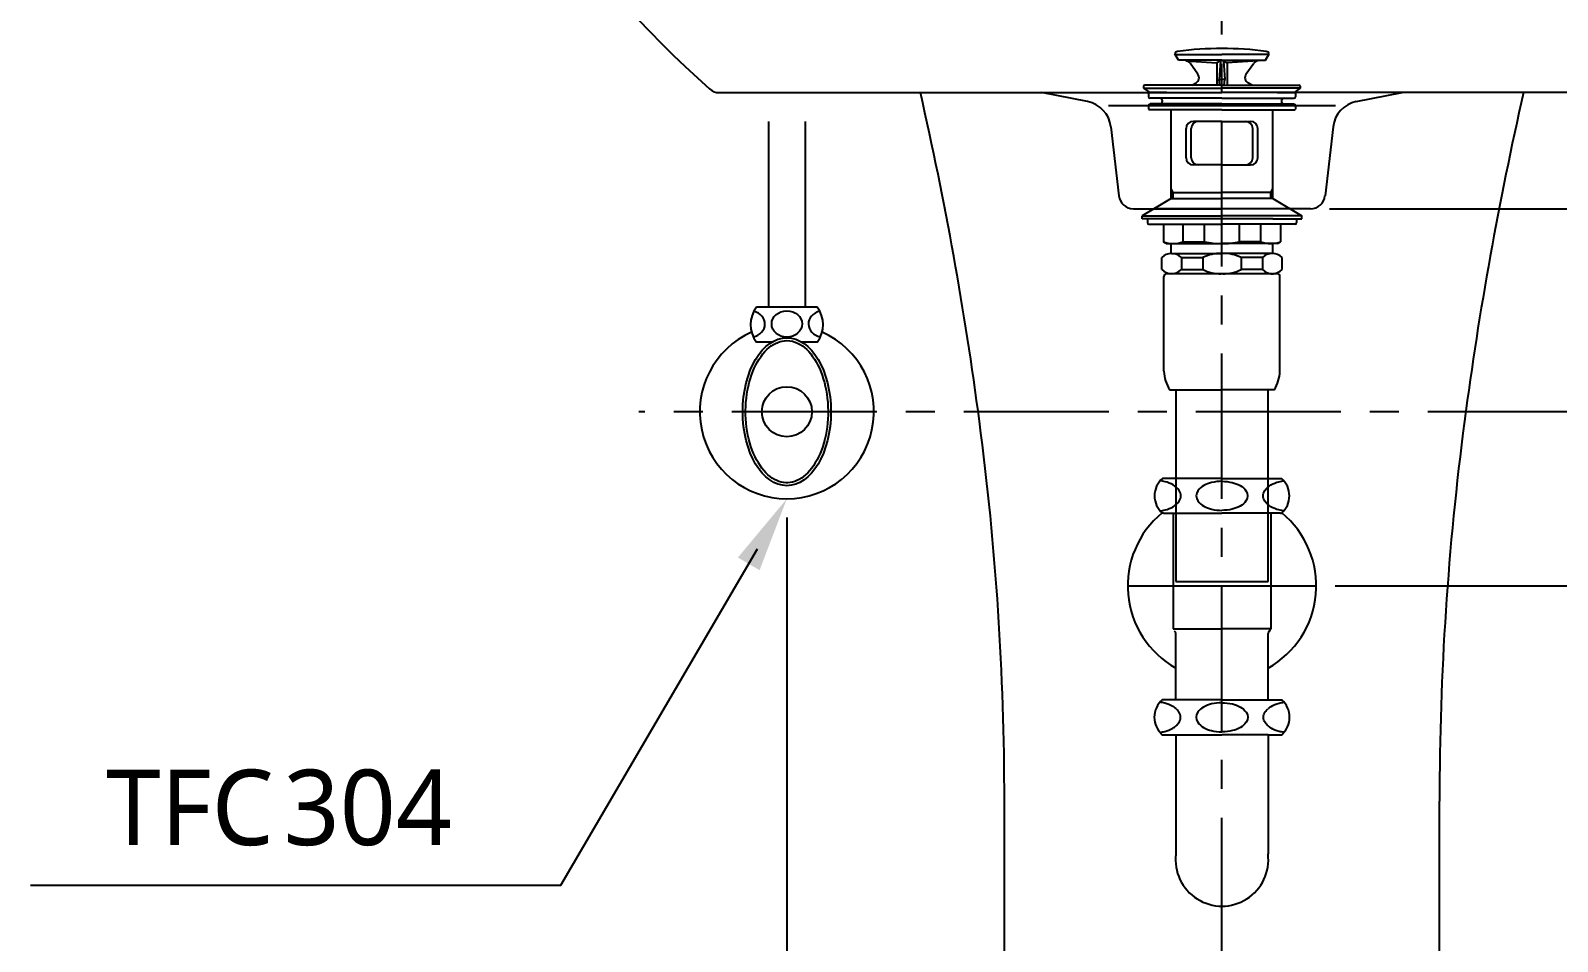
# Model space of a CAD drawing. Extents: x 7158 to 10258, y -6878 to -2578.
# Drawn here: x 7948 to 8474, y -6385 to -6071 of the extents above; entities that cross this region are included whole.
import ezdxf

# ---------------------------------------------------------------- set-up
doc = ezdxf.new("R2010")
doc.units = 0
doc.header["$LTSCALE"] = 20
doc.header["$MEASUREMENT"] = 0
doc.linetypes.add('CENTER', pattern=[2, 1.25, -0.25, 0.25, -0.25])
doc.layers.get('0').update_dxf_attribs({"linetype": 'CONTINUOUS'})
doc.layers.get('DEFPOINTS').update_dxf_attribs({"linetype": 'CONTINUOUS'})
for name, color, linetype in [('1', 1, 'CONTINUOUS'), ('3', 3, 'CONTINUOUS'), ('4', 4, 'CONTINUOUS'), ('6', 6, 'CONTINUOUS'), ('7', 7, 'CONTINUOUS'), ('CENTER', 2, 'CENTER')]:
    doc.layers.add(name, color=color, linetype=linetype)
doc.styles.get("Standard").update_dxf_attribs({"font": 'NanumGothic.ttf'})
doc.dimstyles.get("Standard").update_dxf_attribs({"dimtxt": 2.5, "dimasz": 2, "dimexe": 2, "dimexo": 1, "dimgap": 1.5, "dimtad": 1, "dimdec": 0, "dimlfac": 10, "dimrnd": 0.5, "dimzin": 0, "dimdsep": 46, "dimtxsty": 'Standard', "dimcen": 0, "dimclrt": 2, "dimadec": 0, "dimazin": 0, "dimtfac": 1, "dimtdec": 0, "dimtmove": 0, "dimatfit": 3, "dimfxl": 1, "dimtolj": 1, "dimtzin": 0, "dimarcsym": 0})

# ---------------------------------------------------------------- blocks, each defined once
blk = doc.blocks.new('*D81')
at = {"color": 3, "lineweight": -2, "transparency": 16777216}
for p, q in [((8642.4, -5937.58), (8697.33, -5937.58)), ((8684.33, -5963.58), (8684.33, -6106.58)), ((8395.45, -6132.58), (8697.33, -6132.58))]:
    blk.add_line(p, q, dxfattribs=at)
at = {"color": 3, "transparency": 16777216}
for points in [[(8680, -5963.58), (8688.66, -5963.58), (8684.33, -5937.58)], [(8680, -6106.58), (8688.66, -6106.58), (8684.33, -6132.58)]]:
    blk.add_solid(points, dxfattribs=at)
at = {"layer": 'DEFPOINTS', "color": 0, "transparency": 16777216}
for p in [(8635.9, -5937.58), (8388.95, -6132.58), (8684.33, -6132.58)]:
    blk.add_point(p, dxfattribs=at)
at = {"color": 2, "transparency": 16777216, "insert": (8658.33, -6035.08), "char_height": 26, "attachment_point": 5, "rotation": 90}
blk.add_mtext('\\A1;195', dxfattribs=at)
blk = doc.blocks.new('*D86')
at = {"color": 3, "lineweight": -2, "transparency": 16777216}
for p, q in [((8704.09, -5937.52), (8837.97, -5937.52)), ((8824.97, -6236.52), (8824.97, -5963.52)), ((8397.4, -6262.52), (8837.97, -6262.52))]:
    blk.add_line(p, q, dxfattribs=at)
at = {"color": 3, "transparency": 16777216}
for points in [[(8820.63, -5963.52), (8829.3, -5963.52), (8824.97, -5937.52)], [(8820.63, -6236.52), (8829.3, -6236.52), (8824.97, -6262.52)]]:
    blk.add_solid(points, dxfattribs=at)
at = {"layer": 'DEFPOINTS', "color": 0, "transparency": 16777216}
for p in [(8697.59, -5937.52), (8824.97, -5937.52), (8390.9, -6262.52)]:
    blk.add_point(p, dxfattribs=at)
at = {"color": 2, "transparency": 16777216, "insert": (8798.97, -6100.02), "char_height": 26, "attachment_point": 5, "rotation": 90}
blk.add_mtext('\\A1;325', dxfattribs=at)
blk = doc.blocks.new('*D36')
at = {"layer": '1', "color": 3, "lineweight": -2, "transparency": 16777216}
for p, q in [((14024.02, 348.89), (14024.02, 75.87)), ((14324.02, 348.89), (14324.02, 75.87)), ((14298.02, 88.87), (14050.02, 88.87))]:
    blk.add_line(p, q, dxfattribs=at)
at = {"layer": '1', "color": 3, "transparency": 16777216}
for points in [[(14050.02, 93.2), (14050.02, 84.53), (14024.02, 88.87)], [(14298.02, 93.2), (14298.02, 84.53), (14324.02, 88.87)]]:
    blk.add_solid(points, dxfattribs=at)
at = {"layer": 'DEFPOINTS', "color": 0, "transparency": 16777216}
for p in [(14024.02, 355.39), (14324.02, 355.39), (14024.02, 88.87)]:
    blk.add_point(p, dxfattribs=at)
at = {"layer": '1', "color": 2, "transparency": 16777216, "insert": (14174.02, 114.87), "char_height": 26, "attachment_point": 5}
blk.add_mtext('\\A1;300', dxfattribs=at)
blk = doc.blocks.new('A$C70257C18')
at = {"layer": '1'}
blk.add_line((50.83, 128.41), (4.17, 128.41), dxfattribs=at)
at = {"layer": '3'}
for p, q in [((12.5, 179.6), (11.27, 181.73)), ((11.39, 181.53), (27.5, 181.53)), ((27.5, 179.6), (12.5, 179.6)), ((15.02, 179.42), (25.75, 178.71)), ((27.5, 179.6), (25.75, 178.71)), ((26.98, 179.34), (26.55, 172.93)), ((43.61, 181.53), (27.5, 181.53)), ((27.5, 179.6), (42.5, 179.6)), ((27.5, 179.6), (29.25, 178.71)), ((28.02, 179.34), (28.45, 172.93)), ((39.98, 179.42), (29.25, 178.71)), ((42.5, 179.6), (43.73, 181.73)), ((19.23, 174.72), (16.51, 178.57)), ((25.75, 178.71), (25.75, 171)), ((29.25, 178.71), (29.25, 171)), ((35.77, 174.72), (38.49, 178.57)), ((0.5, 170.6), (0.5, 170)), ((0.5, 170), (27.5, 170)), ((0.5, 170), (2.64, 168.5)), ((10.2, 171), (0.9, 171)), ((8.5, 168.5), (2.4, 168.5)), ((8.5, 168.5), (27.5, 168.5)), ((27.5, 171), (10.2, 171)), ((17.14, 171), (18.59, 171.84)), ((26.75, 171), (26.55, 172.95)), ((26.55, 172.95), (27.5, 172.95)), ((28.45, 172.95), (27.5, 172.95)), ((27.5, 171), (44.8, 171)), ((54.5, 170), (27.5, 170)), ((46.5, 168.5), (27.5, 168.5)), ((28.25, 171), (28.45, 172.95)), ((37.86, 171), (36.41, 171.84)), ((44.8, 171), (54.1, 171)), ((46.5, 168.5), (52.6, 168.5)), ((54.5, 170), (52.36, 168.5)), ((54.5, 170.6), (54.5, 170)), ((2.2, 168.3), (2.2, 167)), ((2.2, 164), (2.2, 162.7)), ((27.5, 166.5), (2.7, 166.5)), ((27.5, 164.5), (2.7, 164.5)), ((27.5, 166.5), (52.3, 166.5)), ((27.5, 164.5), (52.3, 164.5)), ((52.8, 168.3), (52.8, 167)), ((52.8, 164), (52.8, 162.7)), ((27.5, 162.5), (2.4, 162.5)), ((10, 131.91), (10, 162.5)), ((27.5, 158.5), (17.63, 158.5)), ((27.5, 162.5), (52.6, 162.5)), ((27.5, 158.5), (37.37, 158.5)), ((45, 131.91), (45, 162.5)), ((15.13, 146), (15.13, 156)), ((16.89, 146), (16.89, 156)), ((38.11, 146), (38.11, 156)), ((39.87, 146), (39.87, 156)), ((27.5, 143.5), (17.63, 143.5)), ((27.5, 143.5), (37.37, 143.5)), ((10, 131.91), (0, 125.91)), ((10.7, 134), (10, 135.21)), ((10, 134), (27.5, 134)), ((10, 131.91), (27.5, 131.91)), ((10.7, 131.91), (10.7, 134)), ((45, 134), (27.5, 134)), ((45, 131.91), (27.5, 131.91)), ((44.3, 134), (45, 135.21)), ((44.3, 131.91), (44.3, 134)), ((45, 131.91), (55, 125.91)), ((0, 125.91), (27.5, 125.91)), ((0, 124.91), (0, 125.91)), ((10, 124.91), (0, 124.91)), ((1.81, 124.91), (1.81, 123.61)), ((2.31, 123.11), (7.31, 123.11)), ((7.31, 123.11), (27.5, 123.11)), ((7.31, 123.11), (7.31, 116.98)), ((45, 124.91), (10, 124.91)), ((14.08, 116.98), (14.08, 123.11)), ((21.48, 116.98), (21.48, 123.11)), ((55, 125.91), (27.5, 125.91)), ((47.69, 123.11), (27.5, 123.11)), ((33.52, 116.98), (33.52, 123.11)), ((40.92, 116.98), (40.92, 123.11)), ((45, 124.91), (55, 124.91)), ((47.69, 123.11), (47.69, 116.98)), ((52.69, 123.11), (47.69, 123.11)), ((53.19, 124.91), (53.19, 123.61)), ((55, 124.91), (55, 125.91)), ((8.31, 116.41), (7.31, 116.98)), ((8.31, 116.41), (9.71, 116.41)), ((9.71, 116.41), (27.5, 116.41)), ((10, 112.99), (10, 116.41)), ((14.08, 116.98), (21.48, 116.98)), ((45.29, 116.41), (27.5, 116.41)), ((40.92, 116.98), (33.52, 116.98)), ((45, 112.99), (45, 116.41)), ((46.69, 116.41), (45.29, 116.41)), ((46.69, 116.41), (47.69, 116.98)), ((6.76, 107.44), (6.76, 111.56)), ((10.14, 113), (27.26, 113)), ((13.53, 111.56), (20.93, 111.56)), ((13.53, 111.56), (13.53, 107.44)), ((20.93, 111.56), (20.93, 107.44)), ((44.86, 113), (27.74, 113)), ((34.07, 111.56), (34.07, 107.44)), ((41.47, 111.56), (34.07, 111.56)), ((41.47, 111.56), (41.47, 107.44)), ((48.24, 107.44), (48.24, 111.56)), ((27.5, 106), (8.5, 106)), ((13.53, 107.44), (20.93, 107.44)), ((44.86, 106), (27.5, 106)), ((41.47, 107.44), (34.07, 107.44)), ((44.3, 106), (44.86, 106)), ((44.86, 106), (45.26, 106)), ((46.5, 106), (45, 106)), ((7.5, 72.4), (7.5, 105)), ((47.5, 72.4), (47.5, 105)), ((47.5, 99.64), (47.5, 105)), ((9.5, 66), (27.5, 66)), ((11.63, 66), (11.63, 0)), ((45.5, 66), (27.5, 66)), ((43.38, 0), (43.38, 66)), ((11.63, 0), (43.38, 0))]:
    blk.add_line(p, q, dxfattribs=at)
for centre, radius, start, end in [((12.35, 181.53), 1.1, 97.3204, 169.4262), ((27.5, 63.6), 120, 90, 97.3204), ((14.87, 177.42), 2, 35.2023, 86.2618), ((27.5, 63.6), 120, 82.6796, 90), ((40.13, 177.42), 2, 93.7382, 144.7977), ((42.65, 181.53), 1.1, 10.5738, 82.6796), ((17.59, 173.57), 2, 300, 35.2023), ((37.41, 173.57), 2, 144.7977, 240), ((0.9, 170.6), 0.4, 90, 180), ((2.4, 168.3), 0.2, 90, 180), ((52.6, 168.3), 0.2, 0, 90), ((54.1, 170.6), 0.4, 0, 90), ((2.7, 167), 0.5, 180, 270), ((2.7, 164), 0.5, 90, 180), ((6, 165.5), 1, 270, 90), ((49, 165.5), 1, 90, 270), ((52.3, 167), 0.5, 270, 0), ((52.3, 164), 0.5, 0, 90), ((2.4, 162.7), 0.2, 180, 270), ((17.63, 156), 2.5, 90, 180), ((19.39, 156), 2.5, 90, 180), ((35.61, 156), 2.5, 0, 90), ((37.37, 156), 2.5, 0, 90), ((52.6, 162.7), 0.2, 270, 0), ((17.63, 146), 2.5, 180, 270), ((19.39, 146), 2.5, 180, 270), ((35.61, 146), 2.5, 270, 0), ((37.37, 146), 2.5, 270, 0), ((2.31, 123.61), 0.5, 180, 270), ((52.69, 123.61), 0.5, 270, 0), ((10.7, 126.58), 10.18, 250.5679, 289.4321), ((27.31, 145.86), 29.46, 258.5956, 270.3737), ((27.69, 145.86), 29.46, 269.6263, 281.4044), ((44.3, 126.58), 10.18, 250.5679, 289.4321), ((10.14, 108.29), 4.7, 43.9409, 136.0591), ((27.03, 99.4), 13.61, 89.0643, 116.6472), ((27.97, 99.4), 13.61, 63.3528, 90.9357), ((44.86, 108.29), 4.7, 43.9409, 136.0591), ((10.14, 110.71), 4.7, 223.9409, 316.0591), ((8.5, 105), 1, 90, 180), ((27.03, 119.6), 13.61, 243.3528, 270.9357), ((27.97, 119.6), 13.61, 269.0643, 296.6472), ((44.86, 110.71), 4.7, 223.9409, 316.0591), ((46.5, 105), 1, 0, 90), ((20.49, 72.95), 13, 182.42, 212.3), ((34.51, 72.95), 13, 327.7, 357.58)]:
    blk.add_arc(centre, radius, start, end, dxfattribs=at)
at = {"layer": '7', "extrusion": (0, 1, 0)}
for p, q in [((27.5, 161.25, -14.18), (27.5, 161.25, 445.82)), ((27.5, 161.25, 445.82), (27.5, 161.25, -14.18)), ((27.5, 161.25, -14.18), (27.5, 161.25, 445.82)), ((27.5, 161.25, 445.82), (27.5, 161.25, -14.18)), ((27.5, 161.25, 20), (27.5, 161.25, 0)), ((27.5, 161.25, 20), (27.5, 161.25, 0)), ((27.5, 161.25, 20), (27.5, 161.25, 0)), ((27.5, 161.25, 20), (27.5, 161.25, 0)), ((27.5, 161.25, -14.18), (27.5, 161.25, -14.18)), ((27.5, 161.25, -14.18), (27.5, 161.25, -14.18)), ((27.5, 161.25, -14.18), (27.5, 161.25, -14.18)), ((27.5, 161.25, -14.18), (27.5, 161.25, -14.18)), ((27.5, 161.25, 0), (27.5, 161.25, -14.18)), ((27.5, 161.25, 0), (27.5, 161.25, -14.18)), ((27.5, 161.25, 0), (27.5, 161.25, -14.18)), ((27.5, 161.25, 0), (27.5, 161.25, -14.18)), ((27.5, 161.25, 445.82), (27.5, 161.25, 445.82)), ((27.5, 161.25, 445.82), (27.5, 161.25, 445.82)), ((27.5, 161.25, 445.82), (27.5, 161.25, 445.82)), ((27.5, 161.25, 445.82), (27.5, 161.25, 445.82)), ((27.5, 161.25, 410.51), (27.5, 161.25, 445.82)), ((27.5, 161.25, 410.51), (27.5, 161.25, 445.82))]:
    blk.add_line(p, q, dxfattribs=at)
at = {"layer": '7'}
for points, knots in [([(27.5, 161.25, 381.33), (27.5, 161.25, 320.01), (27.5, 161.25, 258.69), (27.5, 161.25, 138.24), (27.5, 161.25, 79.12), (27.5, 161.25, 20)], [0, 0, 0, 0, 0.509144, 0.509144, 1, 1, 1, 1]), ([(27.5, 161.25, 381.33), (27.5, 161.25, 320.01), (27.5, 161.25, 258.69), (27.5, 161.25, 138.24), (27.5, 161.25, 79.12), (27.5, 161.25, 20)], [0, 0, 0, 0, 0.509144, 0.509144, 1, 1, 1, 1]), ([(27.5, 161.25, 381.33), (27.5, 161.25, 320.01), (27.5, 161.25, 258.69), (27.5, 161.25, 138.24), (27.5, 161.25, 79.12), (27.5, 161.25, 20)], [0, 0, 0, 0, 0.509144, 0.509144, 1, 1, 1, 1]), ([(27.5, 161.25, 381.33), (27.5, 161.25, 320.01), (27.5, 161.25, 258.69), (27.5, 161.25, 138.24), (27.5, 161.25, 79.12), (27.5, 161.25, 20)], [0, 0, 0, 0, 0.509144, 0.509144, 1, 1, 1, 1]), ([(27.5, 161.25, 410.51), (27.5, 161.25, 410.51), (27.5, 161.25, 410.6), (27.5, 161.25, 410.98), (27.5, 161.25, 411.25), (27.5, 161.25, 411.56)], [0, 0, 0, 0, 0.535587, 0.535587, 1, 1, 1, 1]), ([(27.5, 161.25, 410.51), (27.5, 161.25, 410.51), (27.5, 161.25, 410.6), (27.5, 161.25, 410.98), (27.5, 161.25, 411.25), (27.5, 161.25, 411.56)], [0, 0, 0, 0, 0.535587, 0.535587, 1, 1, 1, 1]), ([(27.5, 161.25, 410.51), (27.5, 161.25, 410.51), (27.5, 161.25, 410.6), (27.5, 161.25, 410.98), (27.5, 161.25, 411.25), (27.5, 161.25, 411.56)], [0, 0, 0, 0, 0.535587, 0.535587, 1, 1, 1, 1]), ([(27.5, 161.25, 410.51), (27.5, 161.25, 410.51), (27.5, 161.25, 410.6), (27.5, 161.25, 410.98), (27.5, 161.25, 411.25), (27.5, 161.25, 411.56)], [0, 0, 0, 0, 0.535587, 0.535587, 1, 1, 1, 1]), ([(27.5, 161.25, 381.33), (27.5, 161.25, 385.34), (27.5, 161.25, 389.33), (27.5, 161.25, 396.64), (27.5, 161.25, 400.03), (27.5, 161.25, 405.62), (27.5, 161.25, 407.86), (27.5, 161.25, 410.85), (27.5, 161.25, 411.61), (27.5, 161.25, 411.56)], [0, 0, 0, 0, 0.25, 0.25, 0.5, 0.5, 0.75, 0.75, 1, 1, 1, 1]), ([(27.5, 161.25, 381.33), (27.5, 161.25, 385.34), (27.5, 161.25, 389.33), (27.5, 161.25, 396.64), (27.5, 161.25, 400.03), (27.5, 161.25, 405.62), (27.5, 161.25, 407.86), (27.5, 161.25, 410.85), (27.5, 161.25, 411.61), (27.5, 161.25, 411.56)], [0, 0, 0, 0, 0.25, 0.25, 0.5, 0.5, 0.75, 0.75, 1, 1, 1, 1]), ([(27.5, 161.25, 381.33), (27.5, 161.25, 385.34), (27.5, 161.25, 389.33), (27.5, 161.25, 396.64), (27.5, 161.25, 400.03), (27.5, 161.25, 405.62), (27.5, 161.25, 407.86), (27.5, 161.25, 410.85), (27.5, 161.25, 411.61), (27.5, 161.25, 411.56)], [0, 0, 0, 0, 0.25, 0.25, 0.5, 0.5, 0.75, 0.75, 1, 1, 1, 1]), ([(27.5, 161.25, 381.33), (27.5, 161.25, 385.34), (27.5, 161.25, 389.33), (27.5, 161.25, 396.64), (27.5, 161.25, 400.03), (27.5, 161.25, 405.62), (27.5, 161.25, 407.86), (27.5, 161.25, 410.85), (27.5, 161.25, 411.61), (27.5, 161.25, 411.56)], [0, 0, 0, 0, 0.25, 0.25, 0.5, 0.5, 0.75, 0.75, 1, 1, 1, 1])]:
    blk.add_open_spline(points, degree=3, knots=knots, dxfattribs=at)
for points, degree in [([(27.5, 161.25, 0), (27.5, 161.25)], 1), ([(27.5, 161.25, 0), (27.5, 161.25)], 1), ([(27.5, 161.25, 0), (27.5, 161.25)], 1), ([(27.5, 161.25, 0), (27.5, 161.25)], 1), ([(27.5, 161.25, -14.18), (27.5, 161.25, -9.46), (27.5, 161.25, -4.73), (27.5, 161.25, 0)], 3), ([(27.5, 161.25, -14.18), (27.5, 161.25, -9.46), (27.5, 161.25, -4.73), (27.5, 161.25, 0)], 3), ([(27.5, 161.25, -14.18), (27.5, 161.25, -9.46), (27.5, 161.25, -4.73), (27.5, 161.25, 0)], 3), ([(27.5, 161.25, -14.18), (27.5, 161.25, -9.46), (27.5, 161.25, -4.73), (27.5, 161.25, 0)], 3)]:
    blk.add_open_spline(points, degree=degree, dxfattribs=at)
blk = doc.blocks.new('A$C7FD77792')
at = {"layer": '1'}
blk.add_line((0, 110.19), (65, 110.19), dxfattribs=at)
at = {"layer": '4'}
for p, q in [((16.25, 147.19), (11.96, 147.19)), ((32.5, 147.19), (16.25, 147.19)), ((32.5, 147.19), (48.75, 147.19)), ((48.75, 147.19), (53.04, 147.19)), ((12.35, 135.19), (11.96, 135.19)), ((12.35, 135.19), (32.5, 135.19)), ((15.7, 135.19), (15.7, 95.41)), ((52.65, 135.19), (32.5, 135.19)), ((49.3, 135.19), (49.3, 95.41)), ((52.65, 135.19), (53.04, 135.19)), ((15.7, 95.41), (32.5, 95.41)), ((49.3, 95.41), (32.5, 95.41)), ((16.63, 70.89), (16.63, 93.76)), ((48.38, 70.89), (48.38, 93.76)), ((16.63, 70.89), (11.88, 70.89)), ((32.42, 70.89), (16.63, 70.89)), ((32.42, 70.89), (32.5, 70.89)), ((32.58, 70.89), (32.5, 70.89)), ((32.58, 70.89), (48.38, 70.89)), ((48.38, 70.89), (53.12, 70.89)), ((11.88, 58.89), (16.63, 58.89)), ((16.63, 58.89), (32.42, 58.89)), ((16.63, 58.89), (16.63, 17.81)), ((48.38, 58.89), (32.58, 58.89)), ((48.38, 58.89), (48.38, 17.81)), ((48.38, 58.89), (53.12, 58.89))]:
    blk.add_line(p, q, dxfattribs=at)
for points in [[(18.31, 141.19, 0.155217), (17.71, 143.04, 0.106747), (15.65, 144.93, 0.073043), (12.88, 146.05, 0.028511), (11.15, 146.37, 0.059523)], [(24.22, 142.92, 0.32729), (24.22, 139.45, 0.106373), (26.24, 137.65, 0.071219), (28.94, 136.6, 0.057537), (32.5, 136.19, 0.057537)], [(32.5, 146.19, 0.057537), (28.94, 145.77, 0.071219), (26.24, 144.72, 0.106373), (24.22, 142.92, 0.159483)], [(32.5, 146.19, -0.057537), (36.06, 145.77, -0.071219), (38.76, 144.72, -0.106373), (40.78, 142.92, -0.159483)], [(40.78, 142.92, -0.32729), (40.78, 139.45, -0.106373), (38.76, 137.65, -0.071219), (36.06, 136.6, -0.057537), (32.5, 136.19, -0.057537)], [(46.69, 141.19, -0.155217), (47.29, 143.04, -0.106747), (49.35, 144.93, -0.073043), (52.12, 146.05, -0.028511), (53.85, 146.37, -0.059523)], [(11.15, 136, 0.028511), (12.88, 136.32, 0.073043), (15.65, 137.44, 0.106747), (17.71, 139.33, 0.155217), (18.31, 141.19, 0.155217)], [(53.85, 136, -0.028511), (52.12, 136.32, -0.073043), (49.35, 137.44, -0.106747), (47.29, 139.33, -0.155217), (46.69, 141.19, -0.155217)], [(16.63, 67.87, 0.049056), (15.58, 68.63, 0.073043), (12.81, 69.75, 0.028511), (11.08, 70.07)], [(32.5, 69.89, 0.05879), (28.86, 69.47, 0.071219), (26.16, 68.42, 0.106373), (24.14, 66.62, 0.159483)], [(32.5, 69.89, -0.05879), (36.14, 69.47, -0.071219), (38.84, 68.42, -0.106373), (40.86, 66.62, -0.159483)], [(48.38, 67.87, -0.049056), (49.42, 68.63, -0.073043), (52.19, 69.75, -0.028511), (53.92, 70.07)], [(18.23, 64.89, 0.155217), (17.64, 66.74, 0.054411), (16.68, 67.82, 0.054411)], [(16.69, 61.95, 0.054321), (17.64, 63.03, 0.155217), (18.23, 64.89)], [(24.14, 66.62, 0.32729), (24.14, 63.15, 0.106373), (26.16, 61.35, 0.071219), (28.86, 60.3, 0.057537), (32.42, 59.89, 0.057537)], [(40.86, 66.62, -0.32729), (40.86, 63.15, -0.106373), (38.84, 61.35, -0.071219), (36.14, 60.3, -0.057537), (32.58, 59.89, -0.057537)], [(46.77, 64.89, -0.155217), (47.36, 66.74, -0.05495), (48.33, 67.83, -0.05495)], [(48.32, 61.95, -0.054539), (47.36, 63.03, -0.155217), (46.77, 64.89)], [(11.08, 59.7, 0.028511), (12.81, 60.02, 0.073043), (15.58, 61.14, 0.049056), (16.63, 61.9, 0.049056)], [(53.92, 59.7, -0.028511), (52.19, 60.02, -0.073043), (49.42, 61.14, -0.049056), (48.38, 61.9, -0.049056)]]:
    blk.add_lwpolyline(points, format="xyb", dxfattribs=at)
for centre, radius, start, end in [((17.25, 141.19), 8, 131.4096, 228.5904), ((47.75, 141.19), 8, 311.4096, 48.5904), ((32.5, 110.19), 32.5, 129.4471, 240.7605), ((32.5, 110.19), 32.5, 299.2395, 50.5529), ((48.3, 95.41), 1, 301.2974, 0), ((15.7, 93.76), 0.925, 0, 58.7026), ((49.3, 93.76), 0.925, 121.2974, 180), ((17.17, 64.89), 8, 131.4096, 228.5904), ((47.83, 64.89), 8, 311.4096, 48.5904), ((32.5, 15.81), 16, 172.8334, 7.1666), ((32.5, 15.81), 16, 172.8334, 180)]:
    blk.add_arc(centre, radius, start, end, dxfattribs=at)
blk = doc.blocks.new('A$C2D940FAC')
at = {"layer": '1', "color": 3}
for p, q in [((182.79, 146.41), (250.62, 262.26)), ((0, 146.41), (182.79, 146.41))]:
    blk.add_line(p, q, dxfattribs=at)
blk.add_solid([(243.85, 259.27), (251.33, 254.9), (260.73, 279.52)], dxfattribs=at)
at = {"layer": '6'}
for p, q in [((254.38, 409.52), (254.38, 345.52)), ((267.08, 409.52), (267.08, 345.52)), ((267.08, 345.52), (250.23, 345.52)), ((271.23, 345.52), (267.08, 345.52)), ((255.59, 333.52), (250.23, 333.52)), ((271.23, 333.52), (265.87, 333.52))]:
    blk.add_line(p, q, dxfattribs=at)
blk.add_circle((260.73, 309.52), 8.62, dxfattribs=at)
for centre, radius, start, end in [((258.23, 339.52), 10, 143.1301, 216.8699), ((263.23, 339.52), 10, 323.1301, 36.8699), ((260.73, 309.52), 30, 113.9173, 66.0827)]:
    blk.add_arc(centre, radius, start, end, dxfattribs=at)
for centre, major_axis, start_param, end_param in [((247.95, 339.75), (-5.23, 0), 1.800504, 4.443058), ((273.41, 339.75), (5.23, 0), 1.824119, 4.49897)]:
    blk.add_ellipse(centre, major_axis=major_axis, ratio=0.866391, start_param=start_param, end_param=end_param, dxfattribs=at)
for centre, major_axis, ratio in [((260.73, 339.75), (5.23, 0), 0.866391), ((260.73, 309.52), (0, 25.5), 0.596529)]:
    blk.add_ellipse(centre, major_axis=major_axis, ratio=ratio, dxfattribs=at)
blk.add_open_spline([(260.73, 334.02), (258.65, 334.02), (256.55, 333.21), (252.65, 329.97), (250.88, 327.53), (248.15, 321.5), (247.2, 317.92), (246.35, 310.4), (246.45, 306.47), (247.68, 299.12), (248.81, 295.7), (251.83, 290.11), (253.7, 287.95), (257.71, 285.31), (259.82, 284.81), (263.97, 285.41), (266.05, 286.53), (269.8, 290.36), (271.45, 293.07), (273.87, 299.49), (274.63, 303.2), (275.09, 310.81), (274.79, 314.71), (273.19, 321.85), (271.89, 325.09), (268.62, 330.2), (266.65, 332.06), (263.34, 333.71), (262.03, 334.02), (260.73, 334.02)], degree=3, knots=[0, 0, 0, 0, 0.46111, 0.46111, 0.922219, 0.922219, 1.383329, 1.383329, 1.844439, 1.844439, 2.305549, 2.305549, 2.766658, 2.766658, 3.227768, 3.227768, 3.688878, 3.688878, 4.149988, 4.149988, 4.611097, 4.611097, 5.072207, 5.072207, 5.533317, 5.533317, 5.994427, 5.994427, 6.283185, 6.283185, 6.283185, 6.283185], dxfattribs=at)
at = {"layer": 'CENTER', "color": 2, "linetype": 'CENTER', "ltscale": 2}
blk.add_line((611.73, 309.52), (209.73, 309.52), dxfattribs=at)
at = {"layer": '1', "color": 2, "insert": (85.68, 172.99), "char_height": 26, "attachment_point": 5}
blk.add_mtext('TFC{\\H0.38462x; }304', dxfattribs=at)
at = {"layer": '1'}
dim = blk.add_linear_dim(base=(260.73, 13), p1=(560.73, 279.52), p2=(260.73, 279.52), dimstyle='Standard', override={"dimscale": 1.3, "dimtxt": 20, "dimasz": 20, "dimexe": 10, "dimexo": 5, "dimgap": 10, "dimlfac": 1, "dimzin": 8, "dimclrd": 3, "dimclre": 3}, dxfattribs=at)
dim.commit()
dim.dimension.update_dxf_attribs({"geometry": '*D36', "text_midpoint": (410.73, 39), "insert": (-13763.29, -75.87)})

msp = doc.modelspace()

# ---------------------------------------------------------------- linework, layer by layer
at = {"color": 7}
for p, q in [((8320.09, -6104.34, 0.76), (8322.88, -6128.16, 0.76)), ((8396.7, -6104.34, 0.76), (8393.92, -6128.16, 0.76)), ((8327.85, -6132.58, 0.76), (8358.4, -6132.58, 0.76)), ((8388.95, -6132.58, 0.76), (8358.4, -6132.58, 0.76))]:
    msp.add_line(p, q, dxfattribs=at)
for centre, start, end in [((8327.85, -6127.58, 0.76), 186.6755, 270), ((8388.95, -6127.58, 0.76), 270, 353.3245)]:
    msp.add_arc(centre, 5, start, end, dxfattribs=at)
at = {"layer": '3', "color": 7}
for p, q in [((8185.11, -6092.58, 0.76), (8358.4, -6092.58, 0.76)), ((8312.09, -6095.69, 0.76), (8296.23, -6092.58, 0.76)), ((8531.69, -6092.58, 0.76), (8358.4, -6092.58, 0.76)), ((8404.71, -6095.69, 0.76), (8420.57, -6092.58, 0.76)), ((8397.55, -6097.09, 0.76), (8319.25, -6097.09, 0.76)), ((8283.4, -6709.52), (8283.4, -6336.69)), ((8433.4, -6709.52), (8433.4, -6336.69))]:
    msp.add_line(p, q, dxfattribs=at)
for centre, radius, start, end in [((8461.5, -5779, 0.76), 419.26, 203.258, 228.1497), ((8185.11, -6087.58, 0.76), 5, 228.1497, 270), ((7052.81, -6367.13), 1232.59, 7.5205, 12.87015), ((9663.99, -6367.13), 1232.59, 167.12985, 172.4795), ((8310.16, -6105.5, 0.76), 10, 6.6755, 78.9063), ((8406.64, -6105.5, 0.76), 10, 101.0937, 173.3245), ((7283.4, -6336.69), 1000, 0, 7.5205), ((9433.4, -6336.69), 1000, 172.4795, 180)]:
    msp.add_arc(centre, radius, start, end, dxfattribs=at)
at = {"layer": 'CENTER', "color": 2, "linetype": 'CENTER', "ltscale": 2}
msp.add_line((8358.4, -6712.52), (8358.4, -5897.56), dxfattribs=at)

# ---------------------------------------------------------------- block references
at = {"layer": '1'}
for name, p in [('A$C70257C18', (8330.9, -6260.99, 0.76)), ('A$C2D940FAC', (7947.67, -6512.04)), ('A$C7FD77792', (8325.9, -6372.7))]:
    msp.add_blockref(name, p, dxfattribs=at)

# ---------------------------------------------------------------- dimensions: what is measured, and where the dimension line sits
at = {"color": 7}
dim = msp.add_linear_dim(base=(8684.33, -6132.58, 0.76), p1=(8635.9, -5937.58, 0.76), p2=(8388.95, -6132.58, 0.76), angle=90, dimstyle='Standard', override={"dimscale": 1.3, "dimtxt": 20, "dimasz": 20, "dimexe": 10, "dimexo": 5, "dimgap": 10, "dimlfac": 1, "dimzin": 8, "dimclrd": 3, "dimclre": 3, "dimfxl": 1.25, "dimarcsym": 1}, dxfattribs=at)
dim.commit()
dim.dimension.update_dxf_attribs({"geometry": '*D81', "text_midpoint": (8658.33, -6035.08, 0.76)})
dim = msp.add_linear_dim(base=(8824.97, -5937.52), p1=(8390.9, -6262.52), p2=(8697.59, -5937.52), angle=90, dimstyle='Standard', override={"dimscale": 1.3, "dimtxt": 20, "dimasz": 20, "dimexe": 10, "dimexo": 5, "dimgap": 10, "dimlfac": 1, "dimzin": 8, "dimclrd": 3, "dimclre": 3, "dimfxl": 1.25, "dimarcsym": 1})
dim.commit()
dim.dimension.update_dxf_attribs({"geometry": '*D86', "text_midpoint": (8798.97, -6100.02)})

doc.saveas('drawing.dxf')
